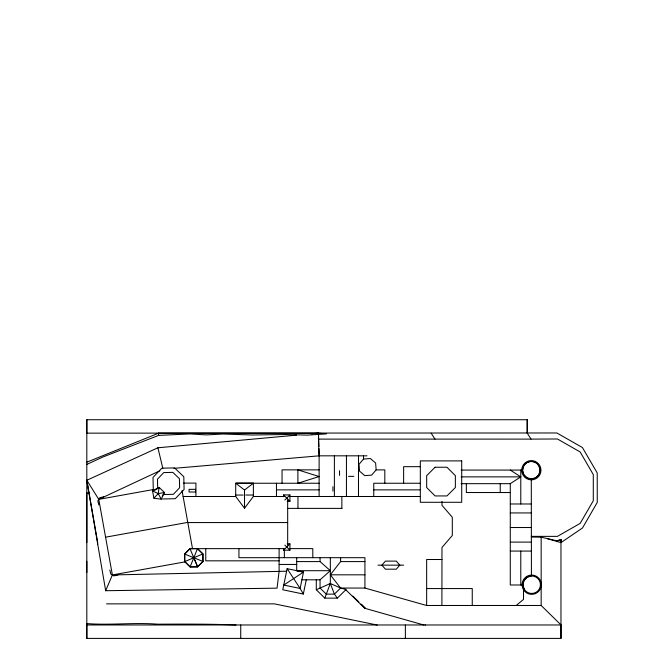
<?xml version="1.0" encoding="UTF-8"?>
<svg xmlns="http://www.w3.org/2000/svg" width="672" height="672" viewBox="0 0 672 672"><rect width="100%" height="100%" fill="white"/><g stroke="black" fill="none" stroke-linecap="round" stroke-linejoin="round"><path stroke-width="1.01" d="M86.822 572.544L86.822 561.263M86.814 542.623L86.814 492.979L89.032 492.979M86.814 638.4L86.822 624.977L560.977 624.977L560.969 638.4L86.814 638.4L86.814 419.731L527.226 419.731L527.234 433.146L531.048 439.11L557.449 438.984L580.163 451.97L593.292 474.6L593.292 500.758L580.163 523.387L557.449 536.374L531.292 536.374M324.82 598.13L316.302 589.756L330.33 583.489L340.603 588.05L346.088 589.512L337.327 598.13L324.82 598.13L330.33 583.489L330.33 557.684M441.899 605.48L441.983 547.47L452.306 535.508L452.306 517.272L441.983 505.31L441.983 501.396M556.928 541.733L557.021 540.851L560.969 539.423L560.969 638.4M560.868 540.481L560.969 539.423L558.55 540.809M161.238 499.187L158.248 493.626L159.096 487.368L152.552 490.888L153.88 498.196L161.238 499.187L164.464 492.492L159.096 487.368M303.324 594.023L300.115 588.445L303.5 572.082L287.137 568.688L282.769 589.772L303.324 594.031L306.272 579.802M516.188 605.48L523.505 599.407L523.505 586.849L522.942 584.984L523.975 580.566L527.075 577.265L531.418 575.954A8.761 8.761 0 0 1 539.414 588.84A8.761 8.761 0 0 1 524.252 589.319L523.748 587.672M522.572 470.173L523.765 465.797A8.778 8.761 -87.7 0 1 538.936 465.864L540.086 470.249L538.894 474.625L535.676 477.817L531.292 478.968L526.915 477.775L523.723 474.558L522.472 470.072M162.238 496.213L164.237 492.433M279.107 548.621L279.107 571.217L277.049 588.16L105.664 590.722L112.375 574.946L98.776 499.363L86.822 480.278L157.903 447.77L296.596 435.154M244.532 508.217L253.369 496.499L253.369 483.101L235.704 483.126L235.704 496.499L244.532 508.217L244.532 490.014L253.369 483.244M441.983 559.507L426.653 559.507L426.653 605.514L364.93 588.05L340.603 588.05L330.33 574.82L340.603 561.59L340.603 557.684M376.144 469.879L371.666 475.112L364.795 475.642L359.562 471.156L359.033 464.285L363.51 459.052L363.518 455.826L363.518 459.052L370.381 458.522L375.614 463.008L376.144 469.879L384.821 469.879L384.821 483.244M153.88 498.196L158.248 493.626L164.464 492.492M202.91 561.448L202.902 553.904L184.708 561.607L184.708 554.064L189.958 548.688L197.492 548.621L202.877 553.904L202.936 561.448L197.652 566.824L190.117 566.891L184.741 561.607L184.674 554.064L189.974 548.713M284.861 500.002L289.934 494.928L283.592 494.928L283.592 496.734M283.592 548.386L283.592 550.192L289.934 543.858L287.213 543.858M340.603 588.05L334.421 594.132L326.239 594.132L320.057 588.05L320.057 579.802L330.33 570.696L320.057 561.59L296.696 561.59M154.745 490.258L159.163 487.586M547.554 538.742L560.969 542.623L582.481 527.999L597.265 502.429L597.223 472.945L582.406 447.518L556.87 432.978L86.822 433.154L86.814 419.731M461.152 483.672L510.283 483.672L520.783 476.876L510.283 470.072M159.886 470.77L98.776 499.363L153.636 489.493M86.822 462.16L158.609 433.163L319.015 433.23L326.407 433.877L307.348 435.128L285.743 434.515L252.168 435.002L223.003 434.003L206.531 434.91L190.142 433.927L158.609 435.406L102.95 456.985L86.822 464.402M103.69 496.801L99.725 497.784L97.826 500.951L98.809 504.916M117.911 574.921L113.954 575.904L110.796 573.997L109.813 570.032M105.58 537.18L187.774 522.388M185.018 561.876L112.375 574.946L286.616 571.217M311.195 433.818L318.494 433.154L318.872 446.552M173.922 468.35L319.124 455.826L366.996 455.826M162.515 498.985L175.274 498.7L184.086 489.476L183.8 476.717L174.577 467.905L161.818 468.191L153.006 477.414L153.292 490.174M318.494 433.154L318.494 439.118L531.048 439.11M420.319 466.679L403.628 466.679L403.628 483.244M319.124 469.862L282.047 469.862L282.047 483.244M461.126 470.072L522.598 470.072M348.524 476.364L353.808 476.364M461.16 476.876L520.783 476.876M183.616 483.109L195.93 483.109L195.93 496.499M319.124 483.244L235.704 483.244L244.532 490.014M419.975 483.244L373.758 483.244L373.758 496.499M276.461 489.871L319.124 489.871M373.758 489.871L419.824 489.871M510.283 492.534L466.343 492.534L466.343 483.672M235.704 495.054L243.18 495.054M245.767 495.037L253.369 495.037M183.12 496.499L235.704 496.499M253.352 496.499L284.617 496.499M289.733 496.499L419.866 496.499M287.213 501.27L289.934 501.27L289.934 494.928M510.283 503.983L531.292 503.983M287.675 508.385L341.981 508.385M510.283 512.938L531.292 512.938M187.807 522.564L287.675 522.564M510.283 527.528L531.292 527.528M510.283 542.111L531.292 542.111M97.457 542.623L97.7 544.051M284.348 548.621L189.958 548.654L197.635 566.798L202.961 561.464L184.649 554.047M289.766 548.621L312.799 548.621L312.799 557.684M283.592 550.192L289.934 550.192L289.934 543.858M510.283 551.074L531.292 551.074M279.107 560.826L205.766 560.826L205.766 548.621M340.603 561.59L364.93 561.59M279.107 564.455L296.696 564.455M377.983 565.152L403.67 565.152M190.117 566.857L197.652 566.857L193.805 557.76M296.696 557.684L296.696 570.696L330.33 570.696M330.33 574.82L364.93 574.82M301.904 579.802L320.057 579.802M522.942 584.984L510.283 584.984L510.283 483.672M426.653 588.571L472.256 588.571L472.256 605.48M106.529 603.868L274.462 603.868L377.278 625.069M426.527 605.48L541.162 605.48L560.969 624.91M424.964 624.977L425.443 624.977M531.292 537.029L541.162 537.163L557.021 540.851M236.015 624.977C209.924 623.944 183.834 624.078 157.76 624.187C134.131 622.348 110.359 625.397 86.822 623.591M296.696 570.696L303.5 572.082L283.752 585.06L300.115 588.445L287.137 568.688M423.772 624.977L365.551 608.504L361.057 604.12L365.568 608.513M152.552 490.888L158.248 493.626M163.657 493.945L164.254 494.516L173.342 494.315L179.617 487.738L179.416 478.657L172.838 472.374L163.758 472.576L157.475 479.153L157.676 488.242M364.753 608.294L345.29 589.302M352.825 596.081L358.814 601.927M283.592 494.928L289.934 501.27M284.861 545.126L289.934 550.192M202.852 553.93L197.518 548.596L190.092 566.916L184.758 561.582M337.327 598.13L334.421 594.132L330.33 583.489M431.164 433.154L434.986 439.118M157.903 447.77L162.826 468.308M182.045 490.535L192.503 548.663M97.7 542.623L86.814 480.295L105.664 590.722M318.494 439.118L319.124 455.826L319.124 496.499M318.923 448.61L319.124 455.826M560.952 539.431L560.969 542.623M541.162 537.163L541.162 605.48M531.292 478.968L531.418 575.954A8.761 8.761 0 0 0 524.252 589.319M527.226 419.731L527.226 433.146M520.783 470.072L520.783 503.983M520.783 551.074L520.783 584.984M500.245 483.672L500.245 492.534M405.367 624.977L405.367 638.4M364.93 588.05L364.93 557.684L238.938 557.684L238.938 548.621M358.495 455.826L358.495 496.499M346.441 455.826L346.441 496.499M341.855 496.499L341.855 508.385M339.536 470.753L339.536 475.415M334.387 455.826L334.387 496.499M332.934 486.696L332.934 491.165M320.057 557.684L320.057 561.59M316.302 579.802L316.302 589.756M297.965 496.499L297.965 508.385M287.675 499.926L287.675 545.194M284.348 549.629L284.348 557.684M276.461 483.244L276.461 496.499M240.736 624.977L240.736 638.4M158.609 433.163L158.609 435.406M399.764 565.152L396.32 569.184L385.434 569.184L381.881 565.152L385.434 561.12L396.32 561.12L399.764 565.152M435.07 467.242L426.67 475.642L426.67 487.528L435.07 495.936L446.956 495.936L455.364 487.528L455.364 475.642L446.956 467.242L435.07 467.242M319.124 476.549L297.889 483.244L297.889 469.862L319.124 476.549M461.714 460.891L420.319 460.891L420.319 502.286L461.714 502.286L461.714 460.891M195.535 489.342L189.084 489.342L189.084 492.005L195.535 492.005L195.535 489.342M526.915 477.775A8.761 8.761 0 0 0 540.086 470.249A8.761 8.761 0 0 0 526.982 462.605A8.761 8.761 0 0 0 526.915 477.775M523.505 589.781A9.635 9.635 0 0 0 540.187 589.26A9.635 9.635 0 0 0 531.392 575.072A9.635 9.635 0 0 0 523.505 589.781M526.478 478.531A9.635 9.635 0 0 0 540.968 470.257A9.635 9.635 0 0 0 526.554 461.849A9.635 9.635 0 0 0 526.478 478.531"/></g></svg>
